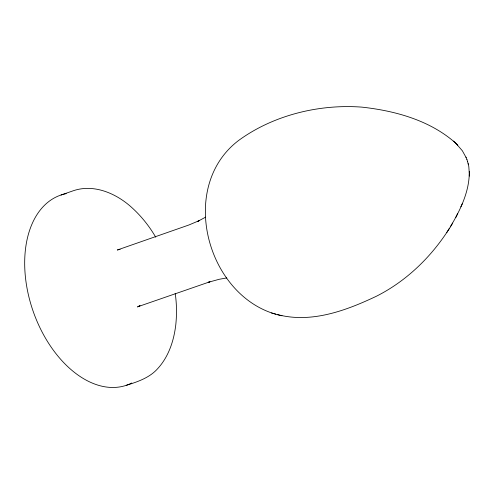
<?xml version="1.0" encoding="UTF-8"?>
<svg xmlns="http://www.w3.org/2000/svg" width="494" height="494" viewBox="0 0 494 494"><rect width="100%" height="100%" fill="white"/><g stroke="black" fill="none" stroke-linecap="round" stroke-linejoin="round"><path stroke-width="0.74" d="M450.281 226.919C459.895 210.79 468.831 192.913 469.288 173.746M469.294 173.413L468.818 166.639L467.614 161.563M469.281 176.117L469.3 171.424M455.752 217.595L457.623 213.661M460.822 206.856L462.372 203.584M277.418 314.548C311.232 323.582 346.078 310.621 376.379 296.246C408.34 280.147 434.547 253.762 452.665 223.097M446.669 232.717L449.225 228.605M205.609 217.15L197.594 221.454L199.335 220.583L188.875 224.998L117.306 250.007L120.104 249.353M138.369 306.546L140.03 305.712L137.505 306.941L139.203 306.089M138.332 306.564L209.975 281.759L208.172 282.333L219.101 279.308L226.783 277.924M126.217 385.345C137.703 381.806 149.812 377.719 157.957 368.345C168.497 356.724 173.715 341.231 175.642 325.886L175.741 325.25C176.864 314.641 176.766 303.89 175.197 293.331M61.065 195.007L73.754 190.598C94.484 183.737 116.843 193.765 132.065 207.789C141.414 216.279 149.361 226.271 155.715 237.176M455.684 143.137C430.101 120.357 395.249 110.78 361.861 107.13C319.223 103.919 273.256 115.139 238.577 140.5C176.272 187.794 207.801 300.58 281.994 315.771M271.453 312.943L275.837 314.122M455.925 143.377L462.347 150.763L466.145 157.611M453.566 141.093L457.765 145.156M465.947 157.129L466.941 159.562M466.892 159.439L467.688 161.81M468.158 163.594L468.331 164.218M131.812 382.998A100.591 64.066 70.8 0 1 33.049 310.998A100.591 64.066 70.8 0 1 66.264 193.636"/></g></svg>
